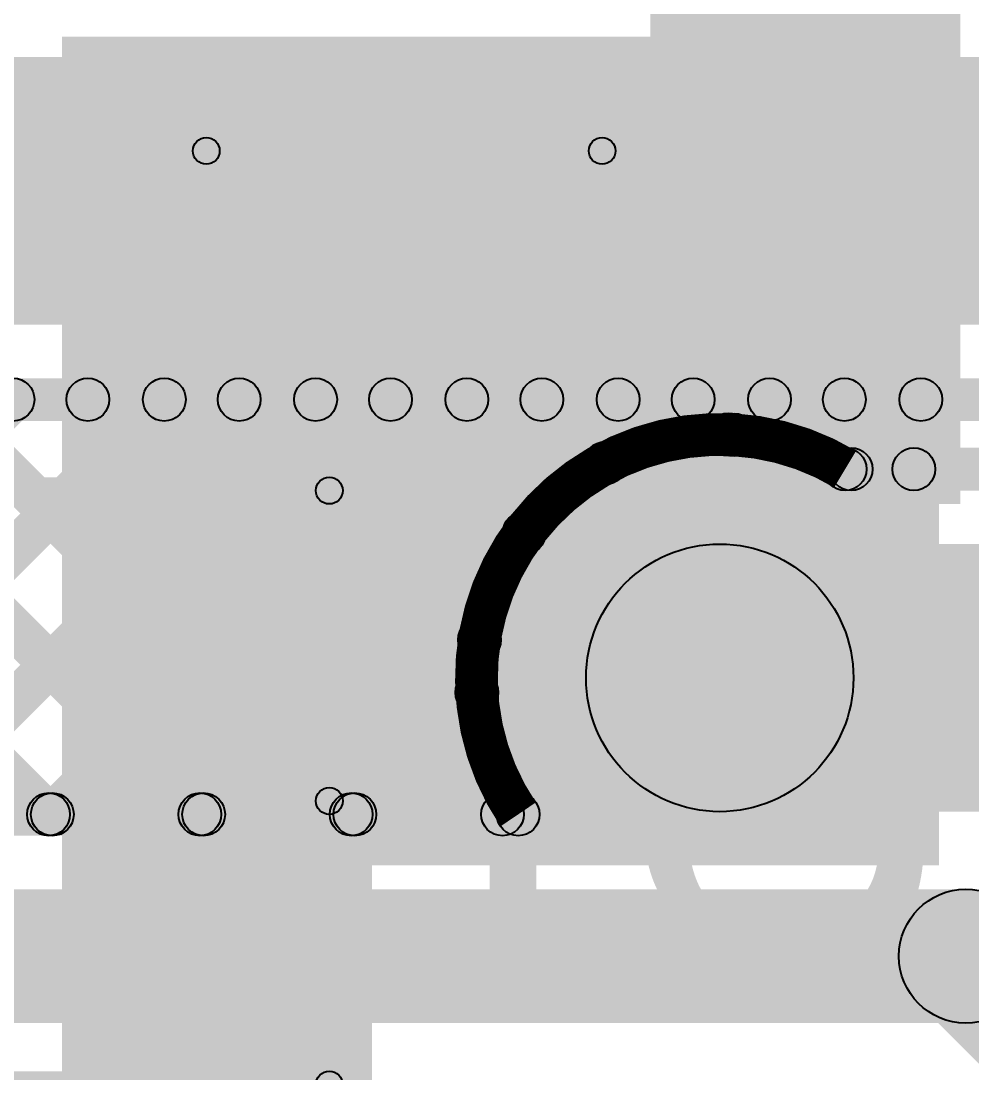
# Model space of a CAD drawing. Header units: millimetres. Extents: x 0.01 to 3.4, y 0.01 to 2.05.
# Drawn here: x 1.4524 to 1.6301, y 1.6212 to 1.8177 of the extents above; entities that cross this region are included whole.
import ezdxf

# ---------------------------------------------------------------- set-up
doc = ezdxf.new("R2010")
doc.units = ezdxf.units.MM
doc.header["$MEASUREMENT"] = 0
for name, color, linetype in [('BottomLayer', 5, 'Continuous'), ('TopLayer', 1, 'Continuous'), ('TopOverlay', 2, 'Continuous'), ('TopPaste', 8, 'Continuous'), ('TopSolder', 216, 'Continuous'), ('ViaHoleLayer', 16, 'Continuous')]:
    doc.layers.add(name, color=color, linetype=linetype)

# ---------------------------------------------------------------- blocks, each defined once
blk = doc.blocks.new('95293_401A06LF_3')
at = {"layer": 'TopLayer'}
blk.add_hatch(color=1, dxfattribs=at).paths.add_polyline_path([(-0.175, 0.01004), (-0.125, 0.01004), (-0.125, -0.125), (-0.175, -0.125)])
at = {"layer": 'TopOverlay'}
h = blk.add_hatch(color=2, dxfattribs=at)
edge = h.paths.add_edge_path()
edge.add_arc((-0.262, -0.063), 0.0025, 0, 360)
blk.add_hatch(color=2, dxfattribs=at).paths.add_polyline_path([(-0.262, -0.0655), (-0.262, -0.0605), (-0.188, -0.0605), (-0.188, -0.0655)])
h = blk.add_hatch(color=2, dxfattribs=at)
edge = h.paths.add_edge_path()
edge.add_arc((-0.188, -0.063), 0.0025, 0, 360)
at = {"layer": 'TopPaste'}
blk.add_hatch(color=8, dxfattribs=at).paths.add_polyline_path([(-0.175, 0.01004), (-0.125, 0.01004), (-0.125, -0.125), (-0.175, -0.125)])
at = {"layer": 'TopSolder'}
blk.add_hatch(color=216, dxfattribs=at).paths.add_polyline_path([(-0.179, 0.01404), (-0.121, 0.01404), (-0.121, -0.129), (-0.179, -0.129)])
at = {"layer": 'TopOverlay'}
for centre in [(-0.262, -0.063), (-0.188, -0.063)]:
    blk.add_circle(centre, 0.0025, dxfattribs=at)
blk = doc.blocks.new('RES_0805_13')
at = {"layer": 'TopLayer'}
for points in [[(-0.06, 0.025), (-0.02, 0.025), (-0.02, -0.025), (-0.06, -0.025)], [(0.02, 0.025), (0.06, 0.025), (0.06, -0.025), (0.02, -0.025)]]:
    blk.add_hatch(color=1, dxfattribs=at).paths.add_polyline_path(points)
at = {"layer": 'TopOverlay'}
h = blk.add_hatch(color=2, dxfattribs=at)
edge = h.paths.add_edge_path()
edge.add_arc((-0.064, 0.029), 0.0025, 0, 360)
h = blk.add_hatch(color=2, dxfattribs=at)
edge = h.paths.add_edge_path()
edge.add_arc((-0.064, 0.029), 0.0025, 0, 360)
for points in [[(0.064, 0.0315), (0.064, 0.0265), (-0.064, 0.0265), (-0.064, 0.0315)], [(-0.0665, 0.029), (-0.0615, 0.029), (-0.0615, -0.029), (-0.0665, -0.029)], [(0.0615, 0.029), (0.0665, 0.029), (0.0665, -0.029), (0.0615, -0.029)], [(0.064, -0.0265), (0.064, -0.0315), (-0.064, -0.0315), (-0.064, -0.0265)]]:
    blk.add_hatch(color=2, dxfattribs=at).paths.add_polyline_path(points)
h = blk.add_hatch(color=2, dxfattribs=at)
edge = h.paths.add_edge_path()
edge.add_arc((0.064, 0.029), 0.0025, 0, 360)
h = blk.add_hatch(color=2, dxfattribs=at)
edge = h.paths.add_edge_path()
edge.add_arc((0.064, 0.029), 0.0025, 0, 360)
h = blk.add_hatch(color=2, dxfattribs=at)
edge = h.paths.add_edge_path()
edge.add_arc((-0.064, -0.029), 0.0025, 0, 360)
h = blk.add_hatch(color=2, dxfattribs=at)
edge = h.paths.add_edge_path()
edge.add_arc((-0.064, -0.029), 0.0025, 0, 360)
h = blk.add_hatch(color=2, dxfattribs=at)
edge = h.paths.add_edge_path()
edge.add_arc((0.064, -0.029), 0.0025, 0, 360)
h = blk.add_hatch(color=2, dxfattribs=at)
edge = h.paths.add_edge_path()
edge.add_arc((0.064, -0.029), 0.0025, 0, 360)
at = {"layer": 'TopPaste'}
for points in [[(-0.06, 0.025), (-0.02, 0.025), (-0.02, -0.025), (-0.06, -0.025)], [(0.02, 0.025), (0.06, 0.025), (0.06, -0.025), (0.02, -0.025)]]:
    blk.add_hatch(color=8, dxfattribs=at).paths.add_polyline_path(points)
at = {"layer": 'TopSolder'}
for points in [[(-0.064, 0.029), (-0.016, 0.029), (-0.016, -0.029), (-0.064, -0.029)], [(0.016, 0.029), (0.064, 0.029), (0.064, -0.029), (0.016, -0.029)]]:
    blk.add_hatch(color=216, dxfattribs=at).paths.add_polyline_path(points)
at = {"layer": 'TopOverlay'}
for centre in [(-0.064, 0.029), (-0.064, 0.029), (0.064, 0.029), (0.064, 0.029), (-0.064, -0.029), (-0.064, -0.029), (0.064, -0.029), (0.064, -0.029)]:
    blk.add_circle(centre, 0.0025, dxfattribs=at)
blk = doc.blocks.new('RES_0805_48')
at = {"layer": 'TopLayer'}
for points in [[(-0.06, 0.025), (-0.02, 0.025), (-0.02, -0.025), (-0.06, -0.025)], [(0.02, 0.025), (0.06, 0.025), (0.06, -0.025), (0.02, -0.025)]]:
    blk.add_hatch(color=1, dxfattribs=at).paths.add_polyline_path(points)
at = {"layer": 'TopOverlay'}
h = blk.add_hatch(color=2, dxfattribs=at)
edge = h.paths.add_edge_path()
edge.add_arc((-0.064, 0.029), 0.0025, 0, 360)
h = blk.add_hatch(color=2, dxfattribs=at)
edge = h.paths.add_edge_path()
edge.add_arc((-0.064, 0.029), 0.0025, 0, 360)
for points in [[(0.064, 0.0315), (0.064, 0.0265), (-0.064, 0.0265), (-0.064, 0.0315)], [(-0.0665, 0.029), (-0.0615, 0.029), (-0.0615, -0.029), (-0.0665, -0.029)], [(0.0615, 0.029), (0.0665, 0.029), (0.0665, -0.029), (0.0615, -0.029)], [(0.064, -0.0265), (0.064, -0.0315), (-0.064, -0.0315), (-0.064, -0.0265)]]:
    blk.add_hatch(color=2, dxfattribs=at).paths.add_polyline_path(points)
h = blk.add_hatch(color=2, dxfattribs=at)
edge = h.paths.add_edge_path()
edge.add_arc((0.064, 0.029), 0.0025, 0, 360)
h = blk.add_hatch(color=2, dxfattribs=at)
edge = h.paths.add_edge_path()
edge.add_arc((0.064, 0.029), 0.0025, 0, 360)
h = blk.add_hatch(color=2, dxfattribs=at)
edge = h.paths.add_edge_path()
edge.add_arc((-0.064, -0.029), 0.0025, 0, 360)
h = blk.add_hatch(color=2, dxfattribs=at)
edge = h.paths.add_edge_path()
edge.add_arc((-0.064, -0.029), 0.0025, 0, 360)
h = blk.add_hatch(color=2, dxfattribs=at)
edge = h.paths.add_edge_path()
edge.add_arc((0.064, -0.029), 0.0025, 0, 360)
h = blk.add_hatch(color=2, dxfattribs=at)
edge = h.paths.add_edge_path()
edge.add_arc((0.064, -0.029), 0.0025, 0, 360)
at = {"layer": 'TopPaste'}
for points in [[(-0.06, 0.025), (-0.02, 0.025), (-0.02, -0.025), (-0.06, -0.025)], [(0.02, 0.025), (0.06, 0.025), (0.06, -0.025), (0.02, -0.025)]]:
    blk.add_hatch(color=8, dxfattribs=at).paths.add_polyline_path(points)
at = {"layer": 'TopSolder'}
for points in [[(-0.064, 0.029), (-0.016, 0.029), (-0.016, -0.029), (-0.064, -0.029)], [(0.016, 0.029), (0.064, 0.029), (0.064, -0.029), (0.016, -0.029)]]:
    blk.add_hatch(color=216, dxfattribs=at).paths.add_polyline_path(points)
at = {"layer": 'TopOverlay'}
for centre in [(-0.064, 0.029), (-0.064, 0.029), (0.064, 0.029), (0.064, 0.029), (-0.064, -0.029), (-0.064, -0.029), (0.064, -0.029), (0.064, -0.029)]:
    blk.add_circle(centre, 0.0025, dxfattribs=at)

msp = doc.modelspace()

# ---------------------------------------------------------------- hatches: boundary and pattern name
at = {"layer": 'BottomLayer'}
for points in [[(1.24633, 1.761), (1.24633, 1.811), (1.693, 1.811), (1.693, 1.761)], [(1.28581, 1.743), (1.28581, 1.751), (1.65952, 1.751), (1.65952, 1.743)], [(1.30358, 1.59405), (1.29792, 1.59971), (1.44804, 1.74983), (1.4537, 1.74417)], [(1.37719, 1.74417), (1.38285, 1.74983), (1.46035, 1.67233), (1.45469, 1.66667)], [(1.40405, 1.66624), (1.39839, 1.67189), (1.47632, 1.74983), (1.48198, 1.74417)], [(1.40548, 1.74417), (1.41113, 1.74983), (1.48863, 1.67233), (1.48298, 1.66667)], [(1.43277, 1.66667), (1.42711, 1.67233), (1.50461, 1.74983), (1.51027, 1.74417)], [(1.43376, 1.74417), (1.43942, 1.74983), (1.51692, 1.67233), (1.51126, 1.66667)], [(1.46105, 1.66667), (1.45539, 1.67233), (1.53289, 1.74983), (1.53855, 1.74417)], [(1.46204, 1.74417), (1.4677, 1.74983), (1.5452, 1.67233), (1.53954, 1.66667)], [(1.48933, 1.66667), (1.48368, 1.67233), (1.56118, 1.74983), (1.56683, 1.74417)], [(1.49033, 1.74417), (1.49599, 1.74983), (1.54089, 1.70493), (1.53523, 1.69927)], [(1.51861, 1.74417), (1.52427, 1.74983), (1.54924, 1.72486), (1.54358, 1.71921)], [(1.5469, 1.74417), (1.55255, 1.74983), (1.56441, 1.73797), (1.55876, 1.73231)], [(1.57518, 1.74417), (1.58084, 1.74983), (1.58737, 1.7433), (1.58171, 1.73764)], [(1.58853, 1.73759), (1.58288, 1.74324), (1.58946, 1.74983), (1.59512, 1.74417)], [(1.60347, 1.74417), (1.60912, 1.74983), (1.62212, 1.73683), (1.61647, 1.73117)], [(1.6104, 1.73117), (1.60475, 1.73683), (1.61775, 1.74983), (1.6234, 1.74417)], [(1.60643, 1.73), (1.60643, 1.738), (1.67961, 1.738), (1.67961, 1.73)], [(1.583, 1.67), (1.583, 1.72), (2.562, 1.72), (2.562, 1.67)], [(1.51762, 1.66667), (1.51196, 1.67233), (1.53476, 1.69512), (1.54041, 1.68947)], [(1.406, 1.6655), (1.406, 1.6735), (1.54532, 1.6735), (1.54532, 1.6655)], [(1.406, 1.6305), (1.406, 1.6555), (1.629, 1.6555), (1.629, 1.6305)], [(1.62016, 1.63416), (1.63784, 1.65184), (1.71884, 1.57084), (1.70116, 1.55316)]]:
    msp.add_hatch(color=5, dxfattribs=at).paths.add_polyline_path(points)
h = msp.add_hatch(color=5, dxfattribs=at)
edge = h.paths.add_edge_path()
edge.add_arc((1.45087, 1.747), 0.004, 0, 360)
h = msp.add_hatch(color=5, dxfattribs=at)
edge = h.paths.add_edge_path()
edge.add_arc((1.46487, 1.747), 0.004, 0, 360)
h = msp.add_hatch(color=5, dxfattribs=at)
edge = h.paths.add_edge_path()
edge.add_arc((1.47915, 1.747), 0.004, 0, 360)
h = msp.add_hatch(color=5, dxfattribs=at)
edge = h.paths.add_edge_path()
edge.add_arc((1.49316, 1.747), 0.004, 0, 360)
h = msp.add_hatch(color=5, dxfattribs=at)
edge = h.paths.add_edge_path()
edge.add_arc((1.50744, 1.747), 0.004, 0, 360)
h = msp.add_hatch(color=5, dxfattribs=at)
edge = h.paths.add_edge_path()
edge.add_arc((1.52144, 1.747), 0.004, 0, 360)
h = msp.add_hatch(color=5, dxfattribs=at)
edge = h.paths.add_edge_path()
edge.add_arc((1.53572, 1.747), 0.004, 0, 360)
h = msp.add_hatch(color=5, dxfattribs=at)
edge = h.paths.add_edge_path()
edge.add_arc((1.54973, 1.747), 0.004, 0, 360)
h = msp.add_hatch(color=5, dxfattribs=at)
edge = h.paths.add_edge_path()
edge.add_arc((1.56401, 1.747), 0.004, 0, 360)
h = msp.add_hatch(color=5, dxfattribs=at)
edge = h.paths.add_edge_path()
edge.add_arc((1.57801, 1.747), 0.004, 0, 360)
h = msp.add_hatch(color=5, dxfattribs=at)
edge = h.paths.add_edge_path()
edge.add_arc((1.59229, 1.747), 0.004, 0, 360)
h = msp.add_hatch(color=5, dxfattribs=at)
edge = h.paths.add_edge_path()
edge.add_arc((1.60629, 1.747), 0.004, 0, 360)
h = msp.add_hatch(color=5, dxfattribs=at)
edge = h.paths.add_edge_path()
edge.add_arc((1.62057, 1.747), 0.004, 0, 360)
h = msp.add_hatch(color=5, dxfattribs=at)
edge = h.paths.add_edge_path()
edge.add_arc((1.58454, 1.74047), 0.004, 0, 360)
h = msp.add_hatch(color=5, dxfattribs=at)
edge = h.paths.add_edge_path()
edge.add_arc((1.58571, 1.74042), 0.004, 0, 360)
h = msp.add_hatch(color=5, dxfattribs=at)
edge = h.paths.add_edge_path()
edge.add_arc((1.56159, 1.73514), 0.004, 0, 360)
h = msp.add_hatch(color=5, dxfattribs=at)
edge = h.paths.add_edge_path()
edge.add_arc((1.60643, 1.734), 0.004, 0, 360)
h = msp.add_hatch(color=5, dxfattribs=at)
edge = h.paths.add_edge_path()
edge.add_arc((1.60643, 1.734), 0.004, 0, 360)
h = msp.add_hatch(color=5, dxfattribs=at)
edge = h.paths.add_edge_path()
edge.add_arc((1.60757, 1.734), 0.004, 0, 360)
h = msp.add_hatch(color=5, dxfattribs=at)
edge = h.paths.add_edge_path()
edge.add_arc((1.61929, 1.734), 0.004, 0, 360)
h = msp.add_hatch(color=5, dxfattribs=at)
edge = h.paths.add_edge_path()
edge.add_arc((1.54641, 1.72203), 0.004, 0, 360)
h = msp.add_hatch(color=5, dxfattribs=at)
edge = h.paths.add_edge_path()
edge.add_arc((1.583, 1.695), 0.0315, 0, 360)
h = msp.add_hatch(color=5, dxfattribs=at)
edge = h.paths.add_edge_path()
edge.add_arc((1.583, 1.695), 0.025, 0, 360)
h = msp.add_hatch(color=5, dxfattribs=at)
edge = h.paths.add_edge_path()
edge.add_arc((1.53806, 1.7021), 0.004, 0, 360)
h = msp.add_hatch(color=5, dxfattribs=at)
edge = h.paths.add_edge_path()
edge.add_arc((1.53758, 1.69229), 0.004, 0, 360)
h = msp.add_hatch(color=5, dxfattribs=at)
edge = h.paths.add_edge_path()
edge.add_arc((1.45752, 1.6695), 0.004, 0, 360)
h = msp.add_hatch(color=5, dxfattribs=at)
edge = h.paths.add_edge_path()
edge.add_arc((1.45822, 1.6695), 0.004, 0, 360)
h = msp.add_hatch(color=5, dxfattribs=at)
edge = h.paths.add_edge_path()
edge.add_arc((1.4858, 1.6695), 0.004, 0, 360)
h = msp.add_hatch(color=5, dxfattribs=at)
edge = h.paths.add_edge_path()
edge.add_arc((1.48651, 1.6695), 0.004, 0, 360)
h = msp.add_hatch(color=5, dxfattribs=at)
edge = h.paths.add_edge_path()
edge.add_arc((1.51409, 1.6695), 0.004, 0, 360)
h = msp.add_hatch(color=5, dxfattribs=at)
edge = h.paths.add_edge_path()
edge.add_arc((1.51479, 1.6695), 0.004, 0, 360)
h = msp.add_hatch(color=5, dxfattribs=at)
edge = h.paths.add_edge_path()
edge.add_arc((1.54237, 1.6695), 0.004, 0, 360)
h = msp.add_hatch(color=5, dxfattribs=at)
edge = h.paths.add_edge_path()
edge.add_arc((1.54532, 1.6695), 0.004, 0, 360)
h = msp.add_hatch(color=5, dxfattribs=at)
edge = h.paths.add_edge_path()
edge.add_arc((1.54532, 1.6695), 0.004, 0, 360)
h = msp.add_hatch(color=5, dxfattribs=at)
edge = h.paths.add_edge_path()
edge.add_arc((1.629, 1.643), 0.0125, 0, 360)
h = msp.add_hatch(color=5, dxfattribs=at)
edge = h.paths.add_edge_path()
edge.add_arc((1.629, 1.643), 0.0125, 0, 360)
at = {"layer": 'TopLayer'}
for points in [[(1.624, 1.66), (1.624, 1.81485), (1.46, 1.81485), (1.46, 1.66)], [(1.46, 1.388), (1.518, 1.388), (1.518, 1.686), (1.46, 1.686)]]:
    msp.add_hatch(color=1, dxfattribs=at).paths.add_polyline_path(points)
h = msp.add_hatch(color=1, dxfattribs=at)
edge = h.paths.add_edge_path()
edge.add_arc((1.583, 1.695), 0.0315, 0, 360)
at = {"layer": 'ViaHoleLayer'}
h = msp.add_hatch(color=16, dxfattribs=at)
edge = h.paths.add_edge_path()
edge.add_arc((1.583, 1.695), 0.01575, 0, 360)

# ---------------------------------------------------------------- linework, layer by layer
at = {"layer": 'BottomLayer', "const_width": 0.008}
msp.add_lwpolyline([(1.54532, 1.6695, -0.803187), (1.60643, 1.734)], format="xyb", dxfattribs=at)
at = {"layer": 'BottomLayer'}
for centre, radius in [((1.45087, 1.747), 0.004), ((1.46487, 1.747), 0.004), ((1.47915, 1.747), 0.004), ((1.49316, 1.747), 0.004), ((1.50744, 1.747), 0.004), ((1.52144, 1.747), 0.004), ((1.53572, 1.747), 0.004), ((1.54973, 1.747), 0.004), ((1.56401, 1.747), 0.004), ((1.57801, 1.747), 0.004), ((1.59229, 1.747), 0.004), ((1.60629, 1.747), 0.004), ((1.62057, 1.747), 0.004), ((1.58454, 1.74047), 0.004), ((1.58571, 1.74042), 0.004), ((1.56159, 1.73514), 0.004), ((1.60643, 1.734), 0.004), ((1.60643, 1.734), 0.004), ((1.60757, 1.734), 0.004), ((1.61929, 1.734), 0.004), ((1.54641, 1.72203), 0.004), ((1.583, 1.695), 0.025), ((1.53806, 1.7021), 0.004), ((1.53758, 1.69229), 0.004), ((1.45752, 1.6695), 0.004), ((1.45822, 1.6695), 0.004), ((1.4858, 1.6695), 0.004), ((1.48651, 1.6695), 0.004), ((1.51409, 1.6695), 0.004), ((1.51479, 1.6695), 0.004), ((1.54237, 1.6695), 0.004), ((1.54532, 1.6695), 0.004), ((1.54532, 1.6695), 0.004), ((1.629, 1.643), 0.0125), ((1.629, 1.643), 0.0125)]:
    msp.add_circle(centre, radius, dxfattribs=at)

# ---------------------------------------------------------------- block references
msp.add_blockref('95293_401A06LF_3', (1.749, 1.85648))
at = {"rotation": 180}
for name, p in [('RES_0805_13', (1.446, 1.701)), ('RES_0805_48', (1.446, 1.59))]:
    msp.add_blockref(name, p, dxfattribs=at)

# ---------------------------------------------------------------- texts
at = {"layer": 'TopOverlay'}
msp.add_text('5V', height=0.08, rotation=90, dxfattribs=at).set_placement((1.62, 1.63513))

doc.saveas('drawing.dxf')
